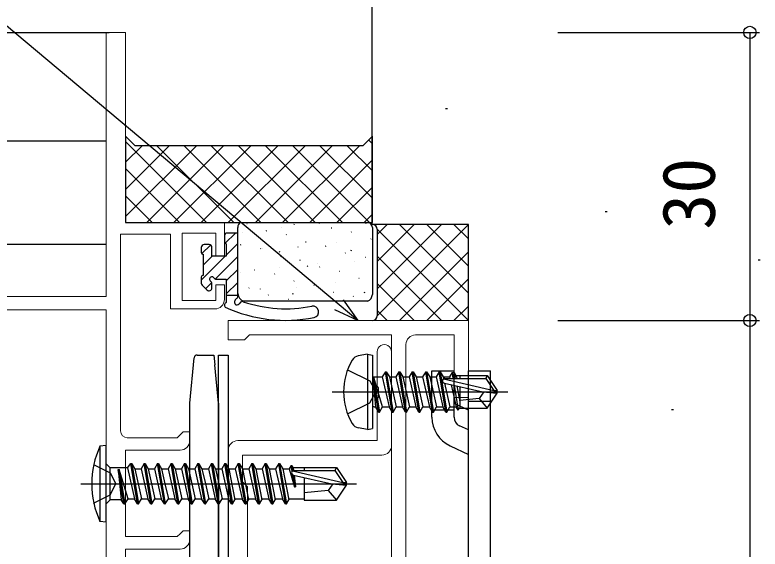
# Model space of a CAD drawing. Units: millimetres, scale not verified. Extents: x -437 to 438, y -331 to 328.
# Drawn here: x 305.9 to 383.5, y -146.4 to -90.8 of the extents above; entities that cross this region are included whole.
import ezdxf
from ezdxf.enums import TextEntityAlignment as Align

# ---------------------------------------------------------------- set-up
doc = ezdxf.new("R2010")
doc.units = ezdxf.units.MM
doc.header["$LTSCALE"] = 2
doc.layers.add('0-2_YKK_11', color=211, linetype='Continuous', lineweight=18)
for name, color, linetype in [('0-3_YKK_12', 2, 'Continuous'), ('0-4_YKK_13', 4, 'Continuous'), ('0-6_YKK_D', 6, 'Continuous'), ('0-8_YSS_K', 3, 'Continuous'), ('0-9_YSS_KE', 3, 'Continuous')]:
    doc.layers.add(name, color=color, linetype=linetype)
doc.styles.add('ＭＳ ゴシック', font='')
doc.styles.get('ＭＳ ゴシック').set_extended_font_data('MS Gothic')

msp = doc.modelspace()

# ---------------------------------------------------------------- linework, layer by layer
at = {"layer": '0-2_YKK_11', "color": 4}
msp.add_line((346.603, -190.1), (346.603, -125.1), dxfattribs=at)
at = {"layer": '0-2_YKK_11', "color": 1}
for p, q in [((345.103, -135.6), (345.103, -125.85)), ((328.103, -136.1), (328.103, -178.1))]:
    msp.add_line(p, q, dxfattribs=at)
at = {"layer": '0-2_YKK_11'}
for points in [[(327.701, -120.397), (327.701, -118.897), (326.801, -118.897), (326.801, -120.497), (323.301, -120.497), (323.301, -113.497), (326.801, -113.497), (326.801, -115.897), (327.701, -115.897), (327.701, -112.397), (317.401, -112.397), (317.401, -92.597), (315.401, -92.597), (315.401, -120.097), (288.401, -120.097)], [(316.901, -134.097), (316.901, -113.597), (322.101, -113.597), (322.101, -121.397), (326.701, -121.397)], [(297.901, -124.597), (297.901, -121.497), (315.401, -121.497)], [(315.401, -121.497), (315.401, -159.197), (308.901, -159.197)], [(324.101, -135.097), (324.101, -134.197), (323.401, -134.197), (323.101, -134.497), (322.801, -134.797), (317.601, -134.797)], [(324.101, -145.397), (324.101, -144.497), (323.401, -144.497), (323.101, -144.797), (322.801, -145.097), (317.401, -145.097), (317.401, -136.097), (323.101, -136.097)], [(324.101, -162.397), (324.101, -161.497), (323.401, -161.497), (323.101, -161.797), (322.801, -162.097), (317.401, -162.097), (317.401, -146.397), (323.101, -146.397)]]:
    msp.add_lwpolyline(points, dxfattribs=at)
at = {"layer": '0-2_YKK_11', "color": 4}
msp.add_lwpolyline([(347.603, -124.1), (351.603, -124.1), (351.603, -130.6), (353.103, -130.6), (353.103, -122.6), (328.103, -122.6), (328.103, -124.6), (329.803, -124.6), (330.103, -124.3), (330.303, -124.1), (345.103, -124.1), (345.103, -161.1)], dxfattribs=at)
at = {"layer": '0-2_YKK_11', "color": 1}
for points in [[(343.603, -125.85), (343.603, -129.429), (343.746, -129.621), (343.746, -130.579), (343.603, -130.771), (343.603, -135.1), (329.103, -135.1)], [(344.353, -177.6), (329.603, -177.6), (329.603, -169.8), (329.803, -169.6), (330.103, -169.3), (330.103, -139.9), (329.803, -139.6), (329.603, -139.4), (329.603, -136.6), (344.103, -136.6)]]:
    msp.add_lwpolyline(points, dxfattribs=at)
at = {"layer": '0-2_YKK_11'}
for centre, radius, start, end in [((326.701, -120.397), 1, 270.00001, 359.99999), ((317.601, -134.097), 0.7, 180.00001, 269.99999), ((323.101, -135.097), 1, 270.00001, 359.99999), ((323.101, -145.397), 1, 270.00001, 359.99999)]:
    msp.add_arc(centre, radius, start, end, dxfattribs=at)
at = {"layer": '0-2_YKK_11', "color": 4}
msp.add_arc((347.603, -125.1), 1, 90.00001, 179.99999, dxfattribs=at)
at = {"layer": '0-2_YKK_11', "color": 1}
for centre, radius, start, end in [((344.353, -125.85), 0.75, 359.99999, 180.00001), ((329.103, -136.1), 1, 90.00001, 179.99999), ((344.103, -135.6), 1, 270.00001, 359.99999)]:
    msp.add_arc(centre, radius, start, end, dxfattribs=at)
at = {"layer": '0-3_YKK_12'}
for p, q in [((160.902, -92.597), (315.701, -92.597)), ((160.902, -103.897), (315.411, -103.897)), ((315.41, -114.673), (160.902, -114.673))]:
    msp.add_line(p, q, dxfattribs=at)
at = {"layer": '0-4_YKK_13'}
for p, q in [((327.703, -113.797), (327.703, -114.397)), ((328.844, -113.5), (327.786, -114.559)), ((326.258, -114.74), (325.36, -115.637)), ((326.103, -114.697), (325.603, -114.697)), ((329.103, -114.588), (327.903, -115.788)), ((325.303, -114.997), (325.303, -115.497)), ((327.794, -115.897), (325.303, -118.388)), ((325.503, -115.697), (325.503, -117.897)), ((326.447, -115.897), (325.503, -116.841)), ((329.103, -115.935), (326.76, -118.278)), ((329.103, -117.282), (327.903, -118.482)), ((325.303, -118.097), (325.303, -118.697)), ((326.385, -118.654), (325.76, -119.278)), ((329.103, -118.629), (327.903, -119.829)), ((325.391, -118.909), (325.891, -119.409)), ((326.403, -119.197), (326.403, -118.758)), ((329.103, -119.997), (327.903, -119.997)), ((329.103, -119.976), (329.082, -119.997)), ((342.604, -126.113), (341.63, -126.284)), ((342.604, -126.113), (342.604, -133.936)), ((342.604, -126.113), (343.104, -126.201)), ((343.104, -126.201), (343.104, -133.848)), ((324.1, -131.197), (324.573, -126.468)), ((327.1, -131.197), (326.7, -127.197)), ((344.454, -127.924), (344.137, -128.474)), ((345.154, -132.124), (344.454, -127.924)), ((344.454, -127.924), (344.554, -127.924)), ((344.554, -127.924), (344.872, -128.474)), ((344.554, -127.924), (345.254, -132.124)), ((345.854, -127.924), (345.537, -128.474)), ((346.554, -132.124), (345.854, -127.924)), ((345.854, -127.924), (345.954, -127.924)), ((345.954, -127.924), (346.654, -132.124)), ((347.254, -127.924), (346.937, -128.474)), ((347.954, -132.124), (347.254, -127.924)), ((347.254, -127.924), (347.354, -127.924)), ((347.354, -127.924), (348.054, -132.124)), ((348.654, -127.924), (348.337, -128.474)), ((349.354, -132.124), (348.654, -127.924)), ((348.654, -127.924), (348.754, -127.924)), ((348.754, -127.924), (349.454, -132.124)), ((349.303, -127.826), (351.603, -127.826)), ((349.303, -130.12), (349.303, -127.826)), ((350.054, -127.924), (349.737, -128.474)), ((350.754, -132.124), (350.054, -127.924)), ((350.054, -127.924), (350.154, -127.924)), ((350.154, -127.924), (350.854, -132.124)), ((351.603, -132.658), (351.603, -127.826)), ((343.754, -132.124), (343.154, -128.524)), ((343.154, -128.524), (343.254, -128.524)), ((343.154, -128.524), (343.437, -131.574)), ((343.254, -128.524), (343.854, -132.124)), ((344.172, -131.574), (343.254, -128.524)), ((343.304, -128.474), (344.137, -128.474)), ((344.137, -128.474), (344.837, -131.574)), ((344.872, -128.474), (345.572, -131.574)), ((344.872, -128.474), (345.537, -128.474)), ((345.537, -128.474), (346.237, -131.574)), ((346.272, -128.474), (346.937, -128.474)), ((346.937, -128.474), (347.637, -131.574)), ((347.672, -128.474), (348.337, -128.474)), ((348.337, -128.474), (349.037, -131.574)), ((349.072, -128.474), (349.737, -128.474)), ((349.737, -128.474), (350.437, -131.574)), ((350.472, -128.474), (351.137, -128.474)), ((350.494, -128.681), (355.742, -129.874)), ((351.396, -128.024), (351.137, -128.474)), ((351.137, -128.474), (351.171, -128.628)), ((351.396, -128.024), (351.612, -128.024)), ((351.396, -128.024), (351.495, -128.624)), ((351.612, -128.024), (351.728, -128.624)), ((351.785, -128.324), (355.059, -128.324)), ((352.204, -128.324), (352.204, -128.624)), ((355.059, -128.324), (354.899, -128.624)), ((355.059, -128.324), (356.104, -129.874)), ((350.597, -129.115), (354.598, -130.024)), ((350.617, -129.119), (351.172, -131.574)), ((351.318, -129.279), (351.837, -131.574)), ((351.614, -129.346), (352.039, -131.924)), ((351.88, -129.407), (352.204, -131.073)), ((352.204, -129.48), (352.204, -131.724)), ((338.904, -130.024), (357.214, -130.024)), ((349.303, -132.658), (349.303, -130.12)), ((354.598, -130.024), (356.104, -130.024)), ((354.598, -130.024), (356.104, -130.174)), ((355.059, -131.724), (356.104, -130.174)), ((355.742, -129.874), (356.104, -129.874)), ((356.104, -130.174), (356.104, -129.874)), ((353.103, -131.001), (355.403, -131.001)), ((354.204, -130.724), (355.059, -131.724)), ((324.1, -152.99), (324.1, -131.197)), ((327.1, -131.197), (327.1, -175.197)), ((343.304, -131.574), (343.437, -131.574)), ((343.754, -132.124), (343.437, -131.574)), ((343.854, -132.124), (344.172, -131.574)), ((344.172, -131.574), (344.837, -131.574)), ((345.154, -132.124), (344.837, -131.574)), ((345.254, -132.124), (345.572, -131.574)), ((345.572, -131.574), (346.237, -131.574)), ((346.554, -132.124), (346.237, -131.574)), ((346.654, -132.124), (346.972, -131.574)), ((346.972, -131.574), (347.637, -131.574)), ((347.954, -132.124), (347.637, -131.574)), ((348.054, -132.124), (348.372, -131.574)), ((348.372, -131.574), (349.037, -131.574)), ((349.354, -132.124), (349.037, -131.574)), ((349.454, -132.124), (349.772, -131.574)), ((349.772, -131.574), (350.437, -131.574)), ((350.754, -132.124), (350.437, -131.574)), ((350.854, -132.124), (351.172, -131.574)), ((351.172, -131.574), (351.837, -131.574)), ((353.103, -131.942), (351.603, -131.232)), ((352.039, -131.924), (351.837, -131.574)), ((352.133, -131.724), (352.039, -131.924)), ((352.133, -131.724), (355.059, -131.724)), ((343.754, -132.124), (343.854, -132.124)), ((343.754, -132.124), (343.854, -132.124)), ((345.154, -132.124), (345.254, -132.124)), ((346.554, -132.124), (346.654, -132.124)), ((347.954, -132.124), (348.054, -132.124)), ((349.303, -131.883), (351.603, -131.883)), ((349.354, -132.124), (349.454, -132.124)), ((350.754, -132.124), (350.854, -132.124)), ((342.604, -133.936), (341.63, -133.764)), ((342.604, -133.936), (343.104, -133.848)), ((353.103, -133.994), (352.181, -133.564)), ((315.403, -135.6), (314.75, -135.678)), ((314.75, -135.678), (314.75, -143.522)), ((315.403, -143.6), (315.403, -135.6)), ((351.209, -135.649), (353.103, -136.532)), ((314.092, -137.6), (315.806, -138.455)), ((315.403, -137.525), (315.803, -137.925)), ((317.607, -137.925), (315.803, -137.925)), ((317.607, -137.925), (317.953, -137.5)), ((317.607, -137.925), (318.336, -141.15)), ((317.953, -137.5), (318.053, -137.5)), ((318.653, -141.7), (317.953, -137.5)), ((318.053, -137.5), (318.371, -138.05)), ((318.371, -138.05), (319.036, -138.05)), ((318.371, -138.05), (319.071, -141.15)), ((319.353, -137.5), (319.036, -138.05)), ((319.036, -138.05), (319.736, -141.15)), ((319.036, -138.05), (319.736, -141.15)), ((319.353, -137.5), (319.453, -137.5)), ((320.053, -141.7), (319.353, -137.5)), ((319.453, -137.5), (319.771, -138.05)), ((319.453, -137.5), (320.153, -141.7)), ((319.771, -138.05), (320.436, -138.05)), ((319.771, -138.05), (320.121, -139.6)), ((320.753, -137.5), (320.436, -138.05)), ((320.436, -138.05), (321.136, -141.15)), ((320.753, -137.5), (320.853, -137.5)), ((321.453, -141.7), (320.753, -137.5)), ((320.853, -137.5), (321.553, -141.7)), ((321.171, -138.05), (321.521, -139.6)), ((322.153, -137.5), (321.836, -138.05)), ((321.836, -138.05), (322.536, -141.15)), ((322.153, -137.5), (322.253, -137.5)), ((322.853, -141.7), (322.153, -137.5)), ((322.253, -137.5), (322.571, -138.05)), ((322.571, -138.05), (322.921, -139.6)), ((322.571, -138.05), (323.236, -138.05)), ((323.553, -137.5), (323.236, -138.05)), ((323.236, -138.05), (323.936, -141.15)), ((324.253, -141.7), (323.553, -137.5)), ((323.553, -137.5), (323.653, -137.5)), ((323.653, -137.5), (323.971, -138.05)), ((323.653, -137.5), (324.353, -141.7)), ((323.971, -138.05), (324.636, -138.05)), ((323.971, -138.05), (324.321, -139.6)), ((324.953, -137.5), (324.636, -138.05)), ((324.636, -138.05), (325.336, -141.15)), ((324.953, -137.5), (325.053, -137.5)), ((325.653, -141.7), (324.953, -137.5)), ((325.371, -138.05), (326.036, -138.05)), ((326.353, -137.5), (326.036, -138.05)), ((326.036, -138.05), (326.736, -141.15)), ((327.053, -141.7), (326.353, -137.5)), ((326.353, -137.5), (326.453, -137.5)), ((326.453, -137.5), (327.153, -141.7)), ((326.771, -138.05), (327.121, -139.6)), ((327.753, -137.5), (327.436, -138.05)), ((327.436, -138.05), (328.136, -141.15)), ((327.753, -137.5), (327.853, -137.5)), ((328.453, -141.7), (327.753, -137.5)), ((327.853, -137.5), (328.171, -138.05)), ((327.853, -137.5), (328.553, -141.7)), ((328.171, -138.05), (328.796, -141.28)), ((328.171, -138.05), (328.836, -138.05)), ((329.153, -137.5), (328.836, -138.05)), ((328.836, -138.05), (329.536, -141.15)), ((329.153, -137.5), (329.253, -137.5)), ((329.853, -141.7), (329.153, -137.5)), ((329.253, -137.5), (329.571, -138.05)), ((329.253, -137.5), (329.953, -141.7)), ((329.571, -138.05), (330.196, -141.28)), ((329.571, -138.05), (330.236, -138.05)), ((330.553, -137.5), (330.236, -138.05)), ((330.236, -138.05), (330.936, -141.15)), ((330.553, -137.5), (330.653, -137.5)), ((331.253, -141.7), (330.553, -137.5)), ((330.653, -137.5), (330.971, -138.05)), ((330.653, -137.5), (331.353, -141.7)), ((330.971, -138.05), (331.596, -141.28)), ((330.971, -138.05), (331.636, -138.05)), ((331.953, -137.5), (331.636, -138.05)), ((331.636, -138.05), (332.336, -141.15)), ((331.953, -137.5), (332.053, -137.5)), ((332.653, -141.7), (331.953, -137.5)), ((332.053, -137.5), (332.371, -138.05)), ((332.053, -137.5), (332.753, -141.7)), ((332.371, -138.05), (332.996, -141.28)), ((332.371, -138.05), (333.036, -138.05)), ((333.353, -137.5), (333.036, -138.05)), ((333.036, -138.05), (333.736, -141.15)), ((333.353, -137.5), (333.453, -137.5)), ((334.053, -141.7), (333.353, -137.5)), ((333.453, -137.5), (333.771, -138.05)), ((333.453, -137.5), (334.153, -141.7)), ((333.771, -138.05), (334.396, -141.28)), ((333.771, -138.05), (334.436, -138.05)), ((334.741, -138.317), (334.638, -137.7)), ((336.003, -137.92), (334.865, -137.92)), ((336.003, -137.9), (339.358, -137.9)), ((336.003, -137.9), (336.003, -138.2)), ((339.358, -137.9), (339.198, -138.2)), ((339.358, -137.9), (340.403, -139.45)), ((315.806, -138.455), (316.415, -139.6)), ((316.653, -138.1), (316.947, -141.275)), ((316.653, -138.1), (316.753, -138.1)), ((317.253, -141.7), (316.653, -138.1)), ((317.671, -141.15), (316.753, -138.1)), ((316.753, -138.1), (317.353, -141.7)), ((334.793, -138.257), (340.041, -139.45)), ((335.004, -139.9), (334.794, -138.641)), ((334.896, -138.69), (338.897, -139.6)), ((334.903, -138.692), (335.104, -139.9)), ((334.951, -138.2), (339.198, -138.2)), ((334.96, -138.705), (335.104, -139.9)), ((339.198, -138.2), (340.041, -139.45)), ((312.748, -139.6), (341.44, -139.6)), ((320.121, -139.6), (320.471, -141.15)), ((321.521, -139.6), (321.871, -141.15)), ((322.921, -139.6), (323.271, -141.15)), ((324.321, -139.6), (324.671, -141.15)), ((325.721, -139.6), (326.071, -141.15)), ((327.121, -139.6), (327.471, -141.15)), ((336.003, -138.942), (336.003, -141.3)), ((339.004, -139.6), (338.503, -140.3)), ((338.897, -139.6), (340.403, -139.75)), ((338.897, -139.6), (340.403, -139.6)), ((340.041, -139.45), (340.403, -139.45)), ((340.403, -139.75), (340.403, -139.45)), ((335.004, -139.9), (335.104, -139.9)), ((338.503, -140.3), (336.003, -140.55)), ((338.503, -140.3), (339.358, -141.3)), ((339.358, -141.3), (340.403, -139.75)), ((317.353, -141.7), (317.671, -141.15)), ((317.671, -141.15), (318.336, -141.15)), ((318.653, -141.7), (318.336, -141.15)), ((319.071, -141.15), (319.736, -141.15)), ((320.053, -141.7), (319.736, -141.15)), ((320.153, -141.7), (320.471, -141.15)), ((320.471, -141.15), (321.136, -141.15)), ((321.453, -141.7), (321.136, -141.15)), ((321.553, -141.7), (321.871, -141.15)), ((321.871, -141.15), (322.536, -141.15)), ((322.853, -141.7), (322.536, -141.15)), ((323.271, -141.15), (323.936, -141.15)), ((324.253, -141.7), (323.936, -141.15)), ((324.353, -141.7), (324.671, -141.15)), ((324.671, -141.15), (325.336, -141.15)), ((325.653, -141.7), (325.336, -141.15)), ((326.071, -141.15), (326.736, -141.15)), ((327.053, -141.7), (326.736, -141.15)), ((327.153, -141.7), (327.471, -141.15)), ((327.471, -141.15), (328.136, -141.15)), ((328.453, -141.7), (328.136, -141.15)), ((328.771, -141.15), (329.536, -141.15)), ((329.853, -141.7), (329.536, -141.15)), ((330.171, -141.15), (330.936, -141.15)), ((331.253, -141.7), (330.936, -141.15)), ((331.571, -141.15), (332.336, -141.15)), ((332.653, -141.7), (332.336, -141.15)), ((332.971, -141.15), (333.736, -141.15)), ((334.053, -141.7), (333.736, -141.15)), ((334.371, -141.15), (336.003, -141.15)), ((317.253, -141.7), (317.353, -141.7)), ((317.253, -141.7), (317.353, -141.7)), ((318.653, -141.7), (318.753, -141.7)), ((320.053, -141.7), (320.153, -141.7)), ((321.453, -141.7), (321.553, -141.7)), ((322.853, -141.7), (322.953, -141.7)), ((324.253, -141.7), (324.353, -141.7)), ((325.653, -141.7), (325.753, -141.7)), ((327.053, -141.7), (327.153, -141.7)), ((328.453, -141.7), (328.553, -141.7)), ((328.553, -141.7), (328.796, -141.28)), ((336.003, -141.3), (339.358, -141.3)), ((315.403, -143.6), (314.75, -143.522))]:
    msp.add_line(p, q, dxfattribs=at)
for points in [[(329.103, -120.062), (329.103, -113.497), (328.003, -113.497)], [(327.903, -114.597), (327.903, -115.897), (326.403, -115.897), (326.403, -114.997)], [(326.864, -118.297), (327.903, -118.297), (327.903, -120.714)], [(324.872, -126.197), (326.6, -126.197), (326.7, -127.197)], [(340.525, -127.724), (342.841, -128.879), (343.45, -130.024)], [(345.954, -127.924), (346.272, -128.474), (346.972, -131.574)], [(347.354, -127.924), (347.672, -128.474), (348.372, -131.574)], [(348.754, -127.924), (349.072, -128.474), (349.772, -131.574)], [(350.154, -127.924), (350.472, -128.474), (350.515, -128.666)], [(353.103, -186.826), (355.403, -186.826), (355.403, -127.826)], [(353.103, -186.826), (353.103, -127.826), (355.403, -127.826)], [(350.652, -128.624), (354.899, -128.624), (355.742, -129.874)], [(351.612, -128.024), (351.872, -128.474), (351.906, -128.624)], [(340.525, -132.324), (342.841, -131.169), (343.45, -130.024)], [(354.705, -130.024), (354.204, -130.724), (352.204, -130.924)], [(315.403, -141.675), (315.803, -141.275), (315.803, -137.925)], [(318.053, -137.5), (318.753, -141.7), (319.071, -141.15)], [(320.853, -137.5), (321.171, -138.05), (321.836, -138.05)], [(322.253, -137.5), (322.953, -141.7), (323.271, -141.15)], [(325.053, -137.5), (325.371, -138.05), (325.721, -139.6)], [(325.053, -137.5), (325.753, -141.7), (326.071, -141.15)], [(326.453, -137.5), (326.771, -138.05), (327.436, -138.05)], [(334.638, -137.7), (334.436, -138.05), (335.004, -139.9)], [(334.638, -137.7), (334.738, -137.7), (334.827, -138.234)], [(334.738, -137.7), (334.865, -137.92), (334.899, -138.2)], [(314.092, -141.6), (315.806, -140.745), (316.415, -139.6)], [(317.253, -141.7), (316.947, -141.275), (315.803, -141.275)], [(329.853, -141.7), (329.953, -141.7), (330.196, -141.28)], [(331.253, -141.7), (331.353, -141.7), (331.596, -141.28)], [(332.653, -141.7), (332.753, -141.7), (332.996, -141.28)], [(334.053, -141.7), (334.153, -141.7), (334.396, -141.28)]]:
    msp.add_lwpolyline(points, dxfattribs=at)
msp.add_lwpolyline([(328.1, -176.197), (327.1, -176.197), (327.1, -126.197), (328.1, -126.197)], close=True, dxfattribs=at)
for centre, radius, start, end in [((328.003, -113.797), 0.3, 90, 180), ((325.603, -114.997), 0.3, 90, 180), ((326.103, -114.997), 0.3, 0, 90), ((327.903, -114.397), 0.2, 180, 270), ((325.503, -115.497), 0.2, 180, 270), ((325.503, -118.097), 0.2, 90, 180), ((326.403, -118.297), 0.25, 33.05573, 236.94427), ((326.103, -118.758), 0.3, 0, 56.94427), ((326.864, -117.997), 0.3, 213.05573, 270), ((325.603, -118.697), 0.3, 180, 225), ((326.103, -119.197), 0.3, 225, 0), ((328.803, -120.062), 0.3, 300.56082, 0), ((328.003, -120.997), 0.3, 109.47122, 223.83303), ((329.159, -120.665), 0.4, 120.56082, 228.87006), ((328.97, -120.573), 0.4, 259.44188, 329.45144), ((329.572, -120.929), 0.3, 71.30797, 149.45144), ((334.091, -107.572), 13.8, 251.30797, 281.30573), ((334.059, -107.579), 15, 245.28349, 281.43642), ((336.914, -121.693), 0.6, 281.43642, 101.30573), ((324.872, -126.497), 0.3, 90, 174.28941), ((341.786, -127.171), 0.9, 100, 149.36409), ((346.604, -130.024), 6.5, 149.36409, 210.63591), ((343.304, -128.274), 0.2, 180, 270), ((350.652, -128.873), 0.248, 90, 257.19096), ((343.304, -131.774), 0.2, 90, 180), ((341.786, -132.878), 0.9, 210.63591, 260), ((352.603, -132.658), 3.3, 180, 245), ((352.603, -132.658), 1, 180, 245), ((323.403, -139.6), 9.5, 155.61796, 204.38204), ((334.951, -138.448), 0.248, 90, 257.19096)]:
    msp.add_arc(centre, radius, start, end, dxfattribs=at)
at = {"layer": '0-6_YKK_D'}
for p, q in [((362.403, -92.597), (383.4, -92.597)), ((382.4, -92.597), (382.4, -122.6)), ((362.4, -122.6), (383.4, -122.6)), ((362.403, -122.6), (383.4, -122.6)), ((382.4, -122.6), (382.4, -192.6))]:
    msp.add_line(p, q, dxfattribs=at)
for points in [[(341.585, -122.6), (339.632, -120.961), (281.994, -72.597), (192.451, -72.597)], [(340.071, -120.437), (341.585, -122.6), (339.192, -121.484)]]:
    msp.add_lwpolyline(points, dxfattribs=at)
for centre in [(382.4, -92.597), (382.4, -122.6), (382.4, -122.6)]:
    msp.add_circle(centre, 0.637, dxfattribs=at)
at = {"layer": '0-8_YSS_K'}
for p, q in [((350.73, -100.514), (350.93, -100.514)), ((343.101, -104.198), (342.701, -103.798)), ((325.846, -112.399), (317.401, -103.954)), ((317.401, -106.127), (319.131, -104.397)), ((317.401, -108.956), (321.959, -104.397)), ((317.401, -111.784), (324.788, -104.397)), ((319.614, -112.399), (327.616, -104.397)), ((328.674, -112.399), (320.673, -104.397)), ((322.443, -112.399), (330.444, -104.397)), ((331.503, -112.399), (323.501, -104.397)), ((325.271, -112.399), (333.273, -104.397)), ((334.331, -112.399), (326.33, -104.397)), ((328.1, -112.399), (336.101, -104.397)), ((337.16, -112.399), (329.158, -104.397)), ((330.928, -112.399), (338.93, -104.397)), ((339.988, -112.399), (331.987, -104.397)), ((333.757, -112.399), (341.758, -104.397)), ((342.817, -112.399), (334.815, -104.397)), ((343.101, -109.855), (337.643, -104.397)), ((343.101, -107.026), (340.472, -104.397)), ((336.585, -112.399), (343.101, -105.883)), ((323.018, -112.399), (317.401, -106.782)), ((339.413, -112.399), (343.101, -108.711)), ((320.189, -112.399), (317.401, -109.611)), ((342.242, -112.399), (343.101, -111.54)), ((367.331, -111.236), (367.531, -111.236)), ((329.377, -112.399), (342.601, -112.399)), ((342.408, -112.485), (342.453, -112.399)), ((329.104, -119.797), (329.104, -112.899)), ((330.034, -112.513), (330.078, -112.489)), ((332.059, -113.247), (332.103, -113.223)), ((333.599, -112.928), (333.606, -112.921)), ((334.949, -112.615), (334.996, -112.526)), ((337.594, -112.482), (337.601, -112.475)), ((338.828, -112.956), (338.872, -112.932)), ((343.101, -112.899), (343.101, -119.88)), ((343.6, -119.286), (350.286, -112.6)), ((343.6, -116.458), (347.458, -112.6)), ((343.6, -113.629), (344.629, -112.6)), ((343.6, -122.115), (353.1, -112.615)), ((353.1, -122.585), (343.6, -113.085)), ((343.6, -113.1), (343.6, -122.1)), ((353.1, -119.757), (345.943, -112.6)), ((353.1, -116.928), (348.772, -112.6)), ((353.1, -114.1), (351.6, -112.6)), ((329.572, -113.411), (329.578, -113.403)), ((334.136, -113.68), (334.18, -113.656)), ((340.905, -113.389), (340.949, -113.365)), ((329.391, -114.705), (329.435, -114.681)), ((336.161, -114.414), (336.205, -114.39)), ((339.413, -114.465), (339.42, -114.458)), ((342.93, -114.123), (342.974, -114.099)), ((331.468, -115.137), (331.512, -115.113)), ((331.625, -115.133), (331.631, -115.125)), ((333.443, -115.466), (333.489, -115.378)), ((335.385, -114.948), (335.392, -114.941)), ((338.237, -114.846), (338.281, -114.822)), ((340.262, -115.58), (340.306, -115.556)), ((340.901, -115.337), (340.948, -115.248)), ((345.943, -122.6), (353.1, -115.443)), ((333.493, -115.871), (333.537, -115.847)), ((335.569, -116.304), (335.613, -116.28)), ((342.338, -116.013), (342.382, -115.989)), ((350.286, -122.6), (343.6, -115.914)), ((383.258, -116.291), (383.458, -116.291)), ((333.444, -117.116), (333.451, -117.108)), ((336.332, -116.991), (336.379, -116.902)), ((337.438, -116.67), (337.445, -116.663)), ((337.594, -117.038), (337.638, -117.014)), ((341.199, -116.485), (341.206, -116.478)), ((329.416, -117.598), (329.423, -117.591)), ((330.825, -117.329), (330.869, -117.305)), ((332.901, -117.761), (332.945, -117.737)), ((339.671, -117.47), (339.714, -117.446)), ((334.926, -118.495), (334.97, -118.471)), ((339.258, -118.653), (339.264, -118.645)), ((341.695, -118.204), (341.739, -118.18)), ((348.772, -122.6), (353.1, -118.272)), ((330.234, -119.219), (330.277, -119.195)), ((331.469, -119.32), (331.476, -119.313)), ((335.23, -119.136), (335.236, -119.128)), ((337.003, -118.928), (337.047, -118.904)), ((347.458, -122.6), (343.6, -118.742)), ((332.258, -119.953), (332.302, -119.929)), ((334.825, -119.842), (334.872, -119.754)), ((339.028, -119.662), (339.071, -119.638)), ((341.104, -120.094), (341.148, -120.07)), ((342.284, -119.713), (342.331, -119.624)), ((342.601, -120.597), (329.669, -120.597)), ((334.335, -120.385), (334.379, -120.361)), ((344.629, -122.6), (343.6, -121.571)), ((351.6, -122.6), (353.1, -121.1)), ((374.246, -131.868), (374.446, -131.868))]:
    msp.add_line(p, q, dxfattribs=at)
msp.add_lwpolyline([(343.101, -103.397), (342.101, -104.397), (318.401, -104.397), (317.401, -103.397), (317.401, -112.399), (343.101, -112.399)], close=True, dxfattribs=at)
for centre, radius, start, end in [((329.561, -112.824), 0.463, 113.43316, 189.37584), ((342.601, -112.899), 0.5, 0, 90), ((343.1, -113.1), 0.5, 0, 90), ((330.079, -119.708), 0.979, 185.22206, 245.24877), ((342.339, -119.882), 0.762, 290.12673, 0.14567), ((343.1, -122.1), 0.5, 270, 0)]:
    msp.add_arc(centre, radius, start, end, dxfattribs=at)
at = {"layer": '0-9_YSS_KE'}
msp.add_lwpolyline([(353.1, -122.6), (353.1, -112.6), (343.1, -112.6), (343.1, -47.6)], dxfattribs=at)

# ---------------------------------------------------------------- texts
at = {"layer": '0-6_YKK_D', "style": 'ＭＳ ゴシック'}
msp.add_text('30', height=5.499, rotation=90, dxfattribs=at).set_placement((380.4, -113.138), align=Align.BOTTOM_LEFT)

doc.saveas('drawing.dxf')
